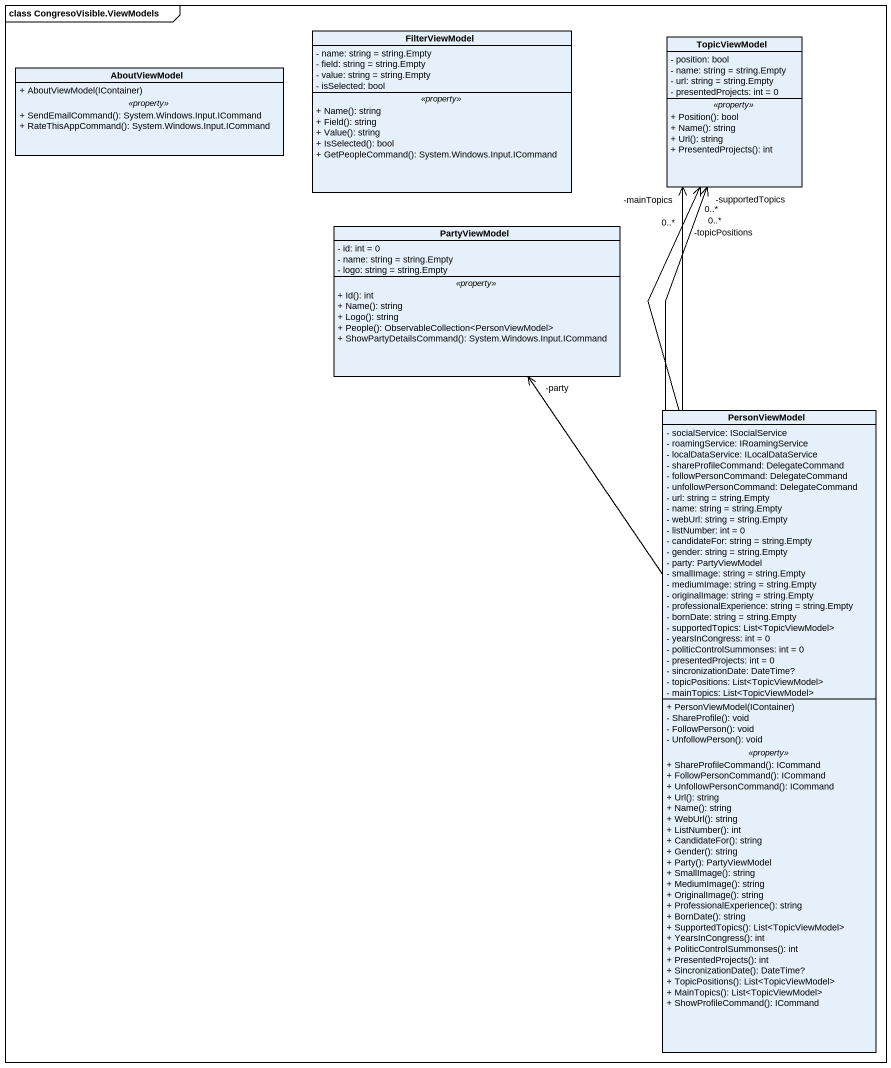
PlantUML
@startuml
mainframe class CongresoVisible.ViewModels
hide circle
hide empty members
skinparam classAttributeIconSize 0
class FilterViewModel {
  - name: string = string.Empty
  - field: string = string.Empty
  - value: string = string.Empty
  - isSelected: bool
  .. <<property>> ..
  + Name(): string
  + Field(): string
  + Value(): string
  + IsSelected(): bool
  + GetPeopleCommand(): System.Windows.Input.ICommand
}
class TopicViewModel {
  - position: bool
  - name: string = string.Empty
  - url: string = string.Empty
  - presentedProjects: int = 0
  .. <<property>> ..
  + Position(): bool
  + Name(): string
  + Url(): string
  + PresentedProjects(): int
}
class AboutViewModel {
  + AboutViewModel(IContainer)
  .. <<property>> ..
  + SendEmailCommand(): System.Windows.Input.ICommand
  + RateThisAppCommand(): System.Windows.Input.ICommand
}
class PartyViewModel {
  - id: int = 0
  - name: string = string.Empty
  - logo: string = string.Empty
  .. <<property>> ..
  + Id(): int
  + Name(): string
  + Logo(): string
  + People(): ObservableCollection<PersonViewModel>
  + ShowPartyDetailsCommand(): System.Windows.Input.ICommand
}
class PersonViewModel {
  - socialService: ISocialService
  - roamingService: IRoamingService
  - localDataService: ILocalDataService
  - shareProfileCommand: DelegateCommand
  - followPersonCommand: DelegateCommand
  - unfollowPersonCommand: DelegateCommand
  - url: string = string.Empty
  - name: string = string.Empty
  - webUrl: string = string.Empty
  - listNumber: int = 0
  - candidateFor: string = string.Empty
  - gender: string = string.Empty
  - party: PartyViewModel
  - smallImage: string = string.Empty
  - mediumImage: string = string.Empty
  - originalImage: string = string.Empty
  - professionalExperience: string = string.Empty
  - bornDate: string = string.Empty
  - supportedTopics: List<TopicViewModel>
  - yearsInCongress: int = 0
  - politicControlSummonses: int = 0
  - presentedProjects: int = 0
  - sincronizationDate: DateTime?
  - topicPositions: List<TopicViewModel>
  - mainTopics: List<TopicViewModel>
  --
  + PersonViewModel(IContainer)
  - ShareProfile(): void
  - FollowPerson(): void
  - UnfollowPerson(): void
  .. <<property>> ..
  + ShareProfileCommand(): ICommand
  + FollowPersonCommand(): ICommand
  + UnfollowPersonCommand(): ICommand
  + Url(): string
  + Name(): string
  + WebUrl(): string
  + ListNumber(): int
  + CandidateFor(): string
  + Gender(): string
  + Party(): PartyViewModel
  + SmallImage(): string
  + MediumImage(): string
  + OriginalImage(): string
  + ProfessionalExperience(): string
  + BornDate(): string
  + SupportedTopics(): List<TopicViewModel>
  + YearsInCongress(): int
  + PoliticControlSummonses(): int
  + PresentedProjects(): int
  + SincronizationDate(): DateTime?
  + TopicPositions(): List<TopicViewModel>
  + MainTopics(): List<TopicViewModel>
  + ShowProfileCommand(): ICommand
}
PersonViewModel -up-> "-mainTopics\n0..*" TopicViewModel
PersonViewModel -up-> "-supportedTopics\n0..*" TopicViewModel
PersonViewModel -up-> "-topicPositions\n0..*" TopicViewModel
PersonViewModel -up-> "-party" PartyViewModel
@enduml
